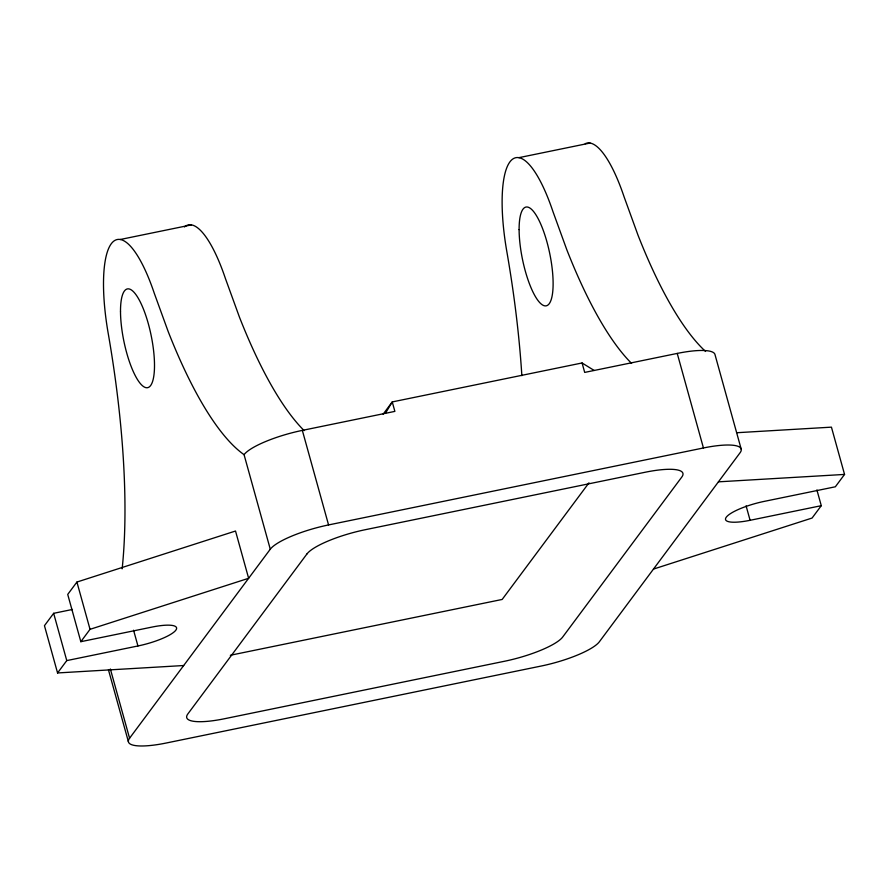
<?xml version="1.0" encoding="UTF-8"?>
<svg xmlns="http://www.w3.org/2000/svg" width="889" height="889" viewBox="0 0 889 889"><rect width="100%" height="100%" fill="white"/><g stroke="black" fill="none" stroke-linecap="round" stroke-linejoin="round"><path stroke-width="1.33" d="M385.382 413.341L392.249 401.928L582.073 362.968L594.185 370.469M72.454 609.454L53.651 613.321L44.45 625.678L57.563 672.951L183.69 665.528M80.832 641.691L90.033 629.323L248.631 578.294L235.518 531.022L76.921 582.051L67.72 594.419L80.832 641.691L152.008 627.078A32.76 7.534 -15.5 0 1 175.822 630.19A32.76 7.534 -15.5 0 1 137.939 645.97L66.764 660.594L57.563 672.951M129.561 738.237L270.278 549.213A50.406 11.601 -15.5 0 1 328.563 524.932L703.443 447.967A50.406 11.601 -15.5 0 1 740.07 452.757L599.353 641.78A50.406 11.601 -15.5 0 1 541.079 666.061L166.187 743.026A50.406 11.601 -15.5 0 1 129.561 738.237L110.358 668.995M383.137 414.174L392.249 401.928L394.872 411.385L302.338 430.387A50.406 11.601 -15.5 0 0 244.064 454.668A317.462 87.744 78.4 0 1 168.254 331.741L154.264 293.226A100.813 27.87 78.4 0 0 113.27 241.564A100.813 27.87 78.4 0 0 108.191 333.275A360.812 99.724 78.4 0 1 122.149 568.838M588.985 482.827L502.163 599.453L230.34 655.26M816.902 489.928L821.28 505.685L812.079 518.043L653.482 569.082M737.192 432.699L831.437 427.153L844.55 474.426L835.349 486.783L764.173 501.396A32.76 7.534 -15.5 0 0 726.291 517.176A32.76 7.534 -15.5 0 0 750.094 520.298L821.28 505.685M120.271 239.497L191.446 224.884M518.876 157.664L590.063 143.051M741.259 449.334L715.045 354.789A50.406 11.601 -15.5 0 0 677.229 353.422L584.695 372.413L582.073 362.968M718.423 481.838L844.55 474.426M746.093 505.852L750.094 520.298M677.229 353.422L703.443 447.967M302.338 430.387L328.563 524.932M244.064 454.668L270.278 549.213M133.572 630.223L137.939 645.97M108.436 669.761L128.383 741.659M76.921 582.051L90.033 629.323M53.651 613.321L66.764 660.594M184.445 226.951A100.813 27.87 78.4 0 1 225.45 278.613L239.441 317.129A317.462 87.744 78.4 0 0 304.138 430.598M631.568 363.368A317.462 87.744 78.4 0 1 566.871 249.909L552.88 211.393A100.813 27.87 78.4 0 0 511.886 159.731A100.813 27.87 78.4 0 0 506.808 251.443A360.812 99.724 78.4 0 1 521.854 375.658M585.229 143.685A100.813 27.87 78.4 0 1 624.067 196.78L638.046 235.285A317.462 87.744 78.4 0 0 705.566 351.455M306.905 554.003L187.846 713.945A50.406 11.601 -15.5 0 0 224.473 718.745L504.452 661.272A50.406 11.601 -15.5 0 0 562.726 636.98L681.796 477.049A50.406 11.601 -15.5 0 0 645.17 472.248L365.19 529.722A50.406 11.601 -15.5 0 0 306.905 554.003M120.504 311.417A50.406 13.935 78.4 0 0 146.118 387.682A50.406 13.935 78.4 0 0 145.885 315.751A50.406 13.935 78.4 0 0 120.504 311.417M519.109 229.584A50.406 13.935 78.4 0 0 544.735 305.838A50.406 13.935 78.4 0 0 544.501 233.918A50.406 13.935 78.4 0 0 519.109 229.584"/></g></svg>
